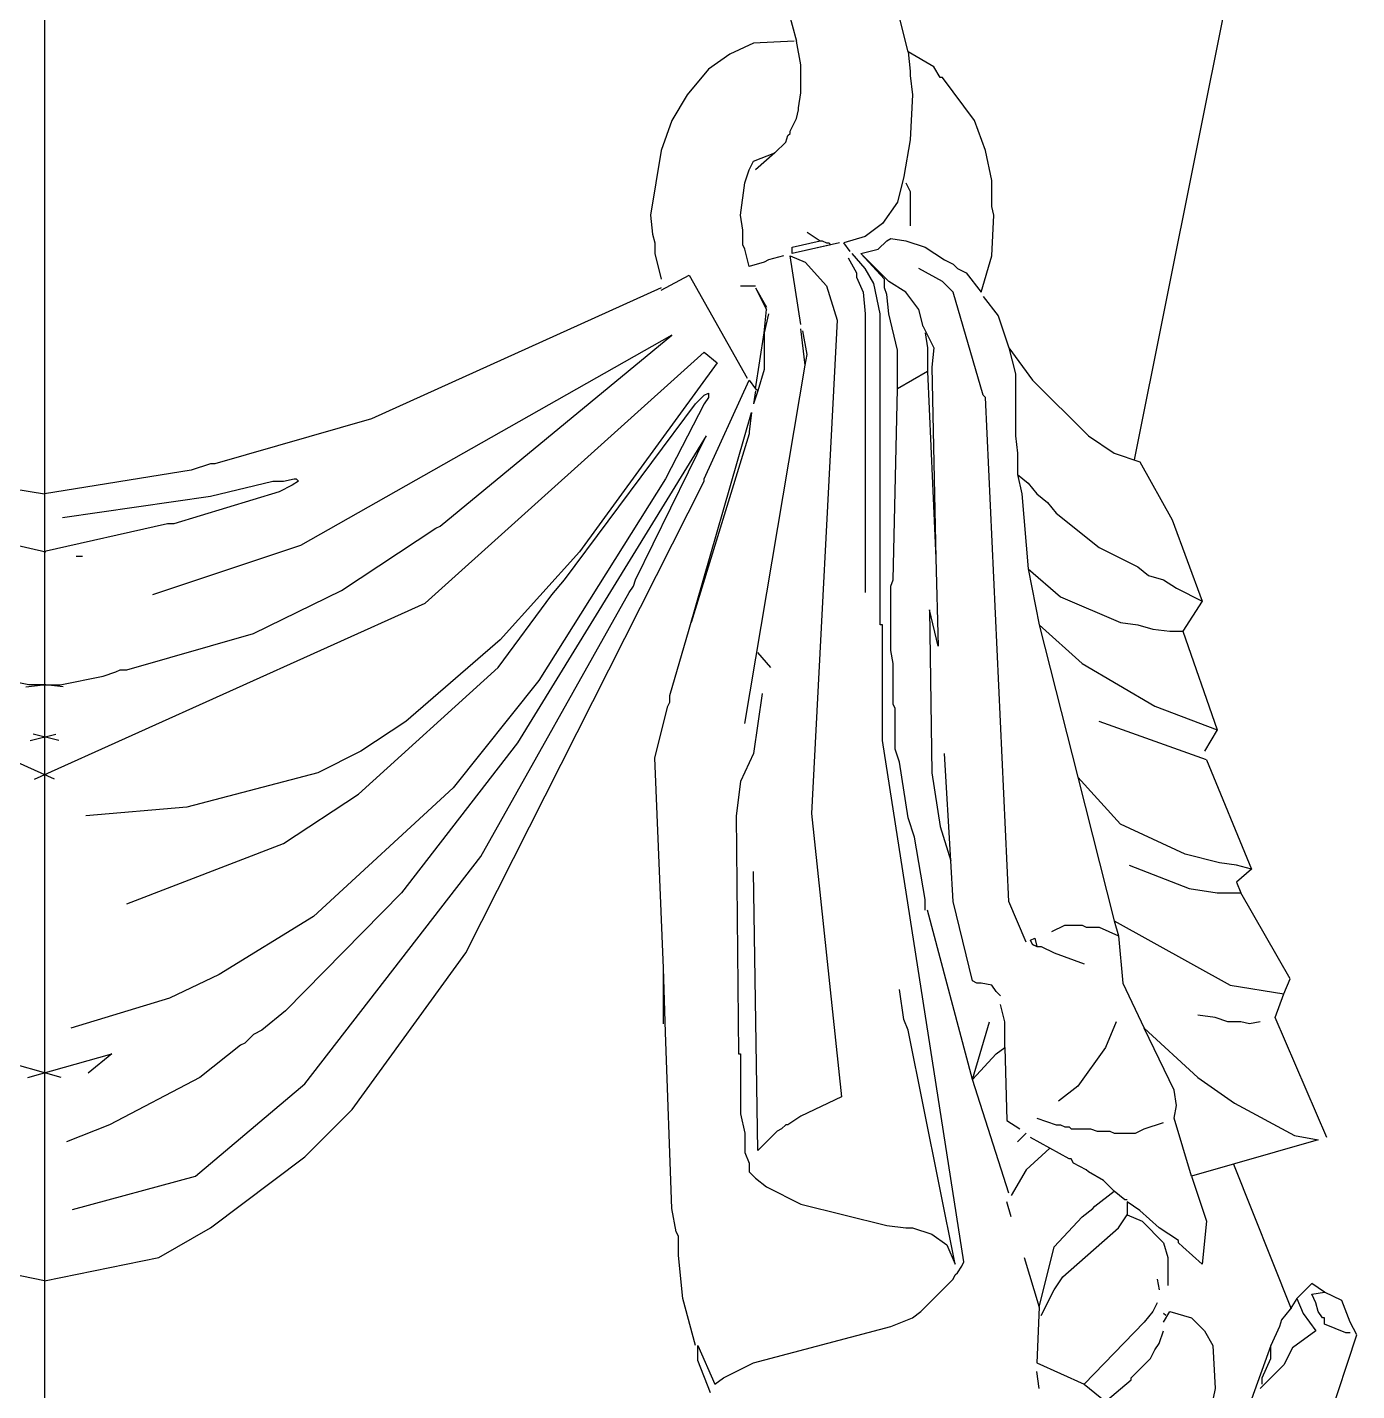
# Model space of a CAD drawing. Header units: millimetres. Extents: x 0 to 13338, y 0 to 11580.
# Drawn here: x 8175.3 to 8338.3, y 1178.4 to 1345.7 of the extents above; entities that cross this region are included whole.
import ezdxf

# ---------------------------------------------------------------- set-up
doc = ezdxf.new("R2010")
doc.units = ezdxf.units.MM
doc.linetypes.add('CENTER', pattern=[50.8, 31.75, -6.35, 6.35, -6.35])
doc.layers.add('axes', color=40, linetype='CENTER')
doc.layers.add('dwgmodels.com', color=250, linetype='Continuous')

# ---------------------------------------------------------------- blocks, each defined once
blk = doc.blocks.new('Public Light 9_side_dwgmodels.com')
at = {"color": 0}
for p, q in [((146.29, 644.81), (133.65, 581.81)), ((105.93, 631.87), (104.09, 639.24)), ((91.18, 637.13), (92.24, 633.18)), ((86.97, 632.92), (84.07, 631.6)), ((91.97, 633.18), (86.97, 632.92)), ((92.76, 630.29), (92.24, 633.18)), ((84.07, 631.6), (81.44, 629.76)), ((105.93, 631.87), (106.19, 629.5)), ((109.09, 630.02), (105.93, 631.87)), ((81.44, 629.76), (78.81, 626.6)), ((92.76, 626.86), (92.76, 630.29)), ((106.19, 629.5), (106.19, 628.97)), ((109.88, 628.71), (109.09, 630.02)), ((106.19, 628.97), (106.46, 626.6)), ((110.14, 628.71), (109.88, 628.71)), ((114.09, 623.44), (110.14, 628.71)), ((78.81, 626.6), (76.96, 623.44)), ((92.5, 625.02), (92.76, 626.86)), ((106.46, 626.6), (106.19, 621.07)), ((92.24, 623.7), (92.5, 624.76)), ((92.5, 624.76), (92.5, 625.02)), ((76.96, 623.44), (75.65, 619.75)), ((91.45, 622.12), (92.24, 623.7)), ((115.41, 619.75), (114.09, 623.44)), ((89.6, 619.49), (90.92, 620.81)), ((90.92, 620.81), (91.18, 621.6)), ((91.18, 621.6), (91.45, 621.86)), ((91.45, 621.86), (91.45, 622.12)), ((106.19, 621.07), (105.4, 616.59)), ((75.65, 619.75), (74.33, 611.85)), ((86.97, 618.44), (89.6, 619.49)), ((89.6, 619.49), (87.23, 617.38)), ((116.2, 616.07), (115.41, 619.75)), ((86.44, 617.38), (86.97, 618.44)), ((85.39, 611.85), (85.92, 615.8)), ((85.92, 615.8), (86.44, 617.38)), ((105.4, 616.59), (104.61, 613.43)), ((105.67, 615.8), (106.19, 614.75)), ((116.2, 612.91), (116.2, 616.07)), ((106.19, 614.75), (106.19, 610.54)), ((104.61, 613.43), (102.77, 610.8)), ((116.46, 611.85), (116.2, 612.91)), ((74.33, 611.85), (74.59, 609.48)), ((85.65, 610.01), (85.39, 611.85)), ((102.77, 610.8), (100.66, 609.22)), ((116.2, 606.85), (116.46, 611.85)), ((74.59, 609.48), (74.86, 608.43)), ((85.65, 608.17), (85.65, 610.01)), ((93.55, 609.75), (95.13, 608.69)), ((100.66, 609.22), (98.03, 608.43)), ((74.86, 608.43), (74.86, 607.12)), ((85.92, 607.64), (85.65, 608.17)), ((86.44, 605.54), (85.92, 607.64)), ((91.71, 607.91), (95.13, 608.69)), ((97.5, 608.43), (91.71, 607.12)), ((96.45, 608.17), (91.71, 607.12)), ((91.71, 607.12), (91.71, 607.91)), ((95.13, 608.69), (95.4, 608.69)), ((95.4, 608.69), (95.92, 608.43)), ((95.92, 608.43), (96.19, 608.43)), ((96.19, 608.43), (96.45, 608.17)), ((98.82, 607.38), (98.03, 608.43)), ((100.14, 607.12), (102.24, 607.64)), ((102.24, 607.64), (103.3, 608.69)), ((103.3, 608.69), (103.82, 608.96)), ((103.82, 608.96), (105.67, 608.69)), ((105.67, 608.69), (108.04, 607.91)), ((108.04, 607.91), (110.4, 606.33)), ((74.86, 607.12), (75.65, 603.96)), ((88.29, 606.06), (86.44, 605.54)), ((88.81, 606.33), (88.29, 606.06)), ((90.66, 606.85), (88.81, 606.33)), ((92.76, 598.43), (91.45, 606.85)), ((91.45, 606.85), (93.29, 606.06)), ((93.29, 606.06), (95.92, 603.17)), ((98.56, 606.59), (99.61, 604.75)), ((100.66, 605.27), (99.08, 607.12)), ((103.03, 603.96), (100.14, 607.12)), ((103.56, 603.69), (100.14, 607.12)), ((110.4, 606.33), (111.46, 605.8)), ((111.46, 605.8), (111.98, 605.27)), ((114.88, 602.38), (116.2, 606.85)), ((75.65, 602.64), (79.07, 604.48)), ((79.07, 604.48), (86.18, 591.84)), ((99.61, 604.75), (99.61, 604.22)), ((99.61, 604.22), (100.4, 602.38)), ((101.72, 603.43), (100.66, 605.27)), ((110.14, 603.69), (107.25, 605.27)), ((111.98, 605.27), (113.04, 604.75)), ((113.04, 604.75), (114.88, 602.38)), ((75.65, 602.9), (40.1, 586.84)), ((85.39, 603.17), (87.23, 603.17)), ((87.23, 602.9), (88.55, 600.27)), ((87.23, 602.9), (88.55, 600.53)), ((95.92, 603.17), (97.24, 598.95)), ((102.51, 599.74), (101.72, 603.43)), ((103.03, 602.9), (103.03, 603.96)), ((103.3, 602.11), (103.03, 602.9)), ((105.67, 602.38), (103.56, 603.69)), ((111.46, 602.38), (110.14, 603.69)), ((100.4, 602.38), (100.66, 599.74)), ((103.56, 599.74), (103.3, 602.11)), ((107.25, 600.27), (105.67, 602.38)), ((115.14, 589.74), (111.46, 602.38)), ((115.14, 601.85), (116.99, 599.48)), ((88.29, 597.37), (88.55, 600.27)), ((88.81, 599.74), (88.29, 597.37)), ((100.66, 599.74), (100.66, 565.51)), ((102.51, 561.56), (102.51, 599.74)), ((104.61, 595.27), (103.56, 599.74)), ((107.77, 598.16), (107.25, 600.27)), ((116.99, 599.48), (118.3, 595.53)), ((93.29, 593.42), (92.76, 597.9)), ((93.55, 594.74), (93.03, 597.64)), ((97.24, 598.95), (94.08, 538.39)), ((107.77, 598.16), (109.09, 595.53)), ((76.96, 597.11), (31.41, 571.31)), ((48.53, 573.68), (76.96, 597.11)), ((87.23, 590.53), (88.29, 597.37)), ((87.23, 590.53), (88.29, 597.37)), ((88.29, 597.37), (88.29, 592.9)), ((88.29, 597.37), (88.29, 592.9)), ((108.04, 597.37), (108.3, 595.53)), ((46.68, 564.2), (80.91, 595)), ((80.91, 595), (82.49, 593.69)), ((93.29, 593.42), (93.55, 594.74)), ((104.61, 590.53), (104.61, 595.27)), ((108.3, 595.53), (108.3, 592.63)), ((109.09, 595.53), (108.83, 593.16)), ((118.3, 595.53), (121.2, 591.58)), ((118.3, 595.53), (119.09, 592.37)), ((82.49, 593.69), (65.64, 570.52)), ((85.92, 549.45), (93.29, 593.42)), ((88.29, 592.9), (87.5, 590.26)), ((88.29, 592.9), (87.5, 590.26)), ((108.3, 592.63), (104.61, 590.53)), ((108.3, 592.63), (109.35, 569.73)), ((108.83, 593.16), (109.35, 569.73)), ((119.09, 592.37), (119.09, 584.73)), ((80.91, 579.47), (86.44, 591.58)), ((86.44, 591.58), (87.23, 590.53)), ((121.2, 591.58), (128.05, 584.73)), ((79.86, 588.68), (80.91, 589.74)), ((80.91, 589.74), (81.44, 590)), ((81.44, 589.47), (80.91, 588.68)), ((81.44, 590), (81.44, 589.47)), ((87.5, 590.26), (86.97, 588.68)), ((87.23, 590.26), (86.97, 588.68)), ((87.5, 590.26), (87.23, 590.53)), ((104.09, 567.09), (104.61, 590.53)), ((115.41, 589.47), (115.14, 589.74)), ((118.3, 527.6), (115.41, 589.47)), ((63.8, 567.09), (79.86, 588.68)), ((80.91, 588.68), (76.17, 579.47)), ((79.07, 561.04), (86.71, 587.63)), ((86.71, 587.63), (86.44, 585.26)), ((40.1, 586.84), (20.88, 581.31)), ((81.18, 584.73), (58.01, 547.08)), ((72.49, 567.09), (81.18, 584.73)), ((86.44, 585), (79.33, 561.83)), ((86.44, 585.26), (86.44, 585)), ((119.09, 584.73), (119.36, 582.63)), ((128.05, 584.73), (131.21, 582.63)), ((119.36, 582.63), (119.36, 579.99)), ((131.21, 582.63), (134.37, 581.57)), ((20.35, 581.31), (17.98, 580.52)), ((20.88, 581.31), (20.35, 581.31)), ((134.37, 581.57), (138.32, 574.46)), ((-17.98, 580.52), (0, 577.65)), ((17.98, 580.52), (0, 577.65)), ((20.35, 577.36), (27.99, 579.2)), ((27.99, 579.2), (29.31, 579.2)), ((29.31, 579.2), (30.62, 579.47)), ((31.15, 579.2), (30.36, 578.68)), ((30.62, 579.47), (30.89, 579.47)), ((30.89, 579.47), (31.15, 579.2)), ((51.69, 521.28), (80.91, 579.2)), ((76.17, 579.47), (60.64, 554.72)), ((80.91, 579.2), (80.91, 579.47)), ((119.36, 579.99), (119.88, 577.62)), ((119.36, 579.99), (120.67, 578.94)), ((2.19, 574.73), (20.35, 577.36)), ((28.78, 577.89), (15.88, 573.94)), ((30.36, 578.68), (28.78, 577.89)), ((119.88, 577.62), (120.67, 568.41)), ((120.67, 578.94), (121.73, 577.62)), ((121.73, 577.62), (123.04, 576.57)), ((123.04, 576.57), (124.1, 575.25)), ((124.1, 575.25), (129.36, 571.04)), ((138.32, 574.46), (142, 564.46)), ((-15.09, 573.94), (0.18, 570.52)), ((15.09, 573.94), (-0.18, 570.52)), ((15.88, 573.94), (15.09, 573.94)), ((36.42, 565.78), (48, 573.41)), ((48, 573.41), (48.53, 573.68)), ((31.41, 571.31), (13.24, 565.25)), ((129.36, 571.04), (134.1, 568.67)), ((3.87, 569.99), (4.66, 569.99)), ((65.64, 570.52), (55.9, 559.72)), ((109.35, 569.73), (109.61, 558.93)), ((120.67, 568.41), (121.99, 561.56)), ((120.67, 568.41), (124.62, 564.99)), ((134.1, 568.67), (135.42, 567.62)), ((135.42, 567.62), (137.26, 567.09)), ((25.62, 560.51), (36.42, 565.78)), ((62.22, 565.25), (63.8, 567.09)), ((71.7, 565.51), (72.23, 566.3)), ((72.23, 566.3), (72.49, 567.09)), ((103.82, 566.3), (104.09, 567.09)), ((103.82, 558.4), (103.82, 566.3)), ((137.26, 567.09), (138.84, 566.04)), ((138.84, 566.04), (142, 564.46)), ((1.24, 542.6), (-46.68, 564.2)), ((-1.24, 542.6), (46.68, 564.2)), ((53.53, 533.13), (71.7, 565.51)), ((55.64, 556.3), (62.22, 565.25)), ((124.62, 564.99), (132, 561.83)), ((142, 564.46), (139.63, 560.77)), ((109.61, 558.93), (108.56, 563.41)), ((108.56, 563.41), (108.83, 543.39)), ((76.7, 552.87), (79.07, 561.04)), ((102.77, 561.56), (102.51, 561.56)), ((102.77, 547.34), (102.77, 561.56)), ((121.99, 561.56), (126.73, 542.87)), ((121.99, 561.56), (127.26, 556.82)), ((132, 561.83), (134.1, 561.56)), ((134.1, 561.56), (135.95, 561.04)), ((135.95, 561.04), (138.05, 560.77)), ((138.05, 560.77), (139.63, 560.77)), ((139.63, 560.77), (143.84, 548.66)), ((10.08, 556.03), (25.62, 560.51)), ((55.9, 559.72), (44.31, 549.71)), ((89.08, 556.3), (87.5, 558.14)), ((104.09, 556.82), (103.82, 558.4)), ((7.19, 555.24), (8.77, 555.77)), ((8.77, 555.77), (9.29, 556.03)), ((9.29, 556.03), (10.08, 556.03)), ((38.52, 540.76), (55.64, 556.3)), ((104.09, 551.82), (104.09, 556.82)), ((127.26, 556.82), (136.21, 551.56)), ((-1.92, 554.19), (-7.19, 555.24)), ((-2.29, 553.93), (-0.18, 554.19)), ((0.18, 554.19), (-1.92, 554.19)), ((-0.18, 554.19), (1.92, 554.19)), ((2.29, 553.93), (0.18, 554.19)), ((1.92, 554.19), (7.19, 555.24)), ((60.64, 554.72), (50.11, 541.55)), ((76.7, 552.08), (76.7, 552.87)), ((88.02, 553.14), (86.97, 545.76)), ((74.86, 545.24), (76.44, 551.56)), ((76.44, 551.56), (76.7, 552.08)), ((104.35, 551.29), (104.09, 551.82)), ((104.35, 546.29), (104.35, 551.29)), ((136.21, 551.56), (143.84, 548.66)), ((44.31, 549.71), (38.79, 546.03)), ((142.53, 544.97), (129.36, 549.71)), ((-1.76, 547.34), (1.4, 548.13)), ((1.76, 547.34), (-1.4, 548.13)), ((112.77, 483.36), (102.77, 547.34)), ((143.84, 548.66), (142.27, 546.03)), ((38.79, 546.03), (33.52, 543.39)), ((58.01, 547.08), (43.79, 528.65)), ((86.97, 545.76), (85.39, 542.34)), ((104.88, 544.71), (104.35, 546.29)), ((111.19, 532.6), (110.4, 545.76)), ((75.91, 519.43), (74.86, 545.24)), ((105.93, 537.87), (104.88, 544.71)), ((142.53, 544.97), (148.06, 531.55)), ((33.52, 543.39), (17.46, 539.18)), ((85.39, 542.34), (84.86, 538.13)), ((108.83, 543.39), (109.88, 536.81)), ((126.73, 542.87), (131.21, 525.23)), ((132, 537.08), (126.73, 542.87)), ((29.31, 534.71), (38.52, 540.76)), ((50.11, 541.55), (32.99, 525.75)), ((17.46, 539.18), (5.08, 538.13)), ((84.86, 538.13), (85.13, 508.9)), ((94.08, 538.39), (97.77, 503.64)), ((106.72, 535.5), (105.93, 537.87)), ((108.04, 527.86), (106.72, 535.5)), ((109.88, 536.81), (111.19, 532.6)), ((139.9, 533.39), (132, 537.08)), ((10.08, 527.33), (29.31, 534.71)), ((31.94, 505.21), (53.53, 533.13)), ((111.46, 527.6), (111.19, 532.6)), ((144.11, 532.34), (139.9, 533.39)), ((146.21, 532.07), (144.11, 532.34)), ((87.5, 497.05), (86.97, 531.28)), ((133.05, 532.07), (140.42, 529.18)), ((148.06, 531.55), (146.21, 532.07)), ((148.06, 531.55), (146.21, 529.97)), ((140.42, 529.18), (143.84, 528.65)), ((146.21, 529.97), (146.74, 528.65)), ((43.79, 528.65), (29.57, 514.17)), ((108.04, 526.54), (108.04, 527.86)), ((113.83, 517.85), (111.46, 527.6)), ((120.41, 522.59), (118.3, 527.6)), ((143.84, 528.65), (146.74, 528.65)), ((152.8, 518.12), (146.74, 528.65)), ((32.99, 525.75), (21.41, 518.64)), ((113.83, 505.74), (108.3, 526.54)), ((123.57, 523.91), (125.15, 524.7)), ((125.15, 524.7), (127.26, 524.7)), ((127.26, 524.7), (127.78, 524.44)), ((127.78, 524.44), (129.36, 524.44)), ((129.36, 524.44), (131.73, 523.38)), ((131.21, 525.23), (131.73, 523.38)), ((131.21, 525.23), (145.42, 517.33)), ((120.94, 522.86), (121.46, 523.12)), ((121.2, 522.33), (120.94, 522.86)), ((121.2, 522.33), (121.73, 522.07)), ((121.73, 522.07), (121.2, 522.33)), ((121.46, 523.12), (121.73, 522.07)), ((131.73, 523.38), (132.26, 517.59)), ((37.73, 502.06), (51.69, 521.28)), ((121.73, 522.07), (122.25, 522.07)), ((122.25, 522.07), (123.83, 521.28)), ((123.83, 521.28), (127.52, 519.96)), ((76.17, 511.53), (75.91, 519.43)), ((75.91, 512.59), (75.91, 519.43)), ((21.41, 518.64), (15.35, 515.75)), ((114.35, 517.59), (113.83, 517.85)), ((114.88, 517.59), (114.35, 517.59)), ((116.2, 517.33), (114.88, 517.59)), ((116.72, 516.54), (116.2, 517.33)), ((132.26, 517.59), (134.89, 512.06)), ((145.42, 517.33), (152.01, 516.27)), ((152.01, 516.27), (152.8, 518.12)), ((15.35, 515.75), (3.24, 512.06)), ((105.4, 513.11), (104.88, 516.8)), ((117.25, 516.01), (116.72, 516.54)), ((150.95, 513.38), (152.01, 516.27)), ((29.57, 514.17), (26.67, 511.8)), ((117.78, 512.85), (117.25, 514.96)), ((105.93, 511.8), (105.4, 513.11)), ((113.83, 505.74), (115.93, 512.85)), ((117.78, 509.69), (117.78, 512.85)), ((131.47, 512.85), (130.15, 509.69)), ((138.58, 504.43), (134.89, 512.06)), ((134.89, 512.06), (141.48, 506)), ((143.58, 513.38), (141.48, 513.64)), ((145.16, 512.85), (143.58, 513.38)), ((146.74, 512.85), (145.16, 512.85)), ((147.79, 512.59), (146.74, 512.85)), ((149.11, 512.85), (147.79, 512.59)), ((157.27, 498.63), (150.95, 513.38)), ((25.62, 511.27), (24.57, 510.22)), ((26.67, 511.8), (25.62, 511.27)), ((76.96, 489.94), (76.17, 511.53)), ((111.72, 483.1), (105.93, 511.8)), ((2.03, 506), (-8.24, 508.9)), ((-2.03, 506), (8.24, 508.9)), ((8.24, 508.9), (5.35, 506.53)), ((24.04, 509.95), (19.04, 506)), ((24.57, 510.22), (24.04, 509.95)), ((85.13, 508.9), (85.39, 508.9)), ((85.39, 508.9), (85.39, 501.53)), ((113.83, 505.74), (116.72, 508.9)), ((116.72, 508.9), (117.78, 509.69)), ((117.78, 509.69), (118.04, 500.74)), ((130.15, 509.69), (126.73, 504.95)), ((19.04, 506), (7.98, 500.21)), ((118.3, 491.79), (113.83, 505.74)), ((141.48, 506), (145.95, 502.85)), ((18.51, 493.89), (31.94, 505.21)), ((126.73, 504.95), (124.36, 503.11)), ((138.84, 502.58), (138.58, 504.43)), ((31.94, 496.26), (37.73, 502.06)), ((97.77, 503.64), (92.76, 501.27)), ((138.58, 501), (138.84, 502.58)), ((145.95, 502.85), (153.32, 498.9)), ((85.39, 501.53), (85.92, 499.16)), ((92.76, 501.27), (91.18, 500.21)), ((118.04, 500.74), (119.62, 499.69)), ((121.73, 501), (124.1, 500.21)), ((134.89, 499.69), (137.26, 500.48)), ((140.69, 493.89), (138.58, 501)), ((7.98, 500.21), (2.71, 498.11)), ((85.92, 499.16), (85.92, 496.79)), ((89.87, 499.42), (87.5, 497.05)), ((90.39, 499.69), (89.87, 499.42)), ((90.92, 500.21), (90.39, 499.69)), ((91.18, 500.21), (90.92, 500.21)), ((119.36, 498.11), (120.41, 499.16)), ((124.1, 500.21), (124.62, 500.21)), ((124.62, 500.21), (125.15, 499.95)), ((125.15, 499.95), (125.68, 499.95)), ((125.68, 499.95), (125.94, 499.69)), ((125.94, 499.69), (128.31, 499.69)), ((128.31, 499.69), (129.1, 499.42)), ((129.1, 499.42), (130.68, 499.42)), ((130.68, 499.42), (131.21, 499.16)), ((131.21, 499.16), (133.84, 499.16)), ((133.84, 499.16), (134.89, 499.69)), ((153.32, 498.9), (156.22, 498.37)), ((123.31, 497.32), (120.41, 494.68)), ((123.31, 497.32), (120.94, 498.63)), ((125.68, 496), (123.31, 497.32)), ((156.22, 498.37), (140.69, 493.89)), ((20.35, 487.57), (31.94, 496.26)), ((85.92, 496.79), (86.44, 495.47)), ((86.44, 495.47), (86.44, 494.42)), ((125.94, 496), (125.68, 496)), ((126.2, 495.47), (125.94, 496)), ((127.78, 494.68), (126.2, 495.47)), ((145.84, 495.38), (152.9, 477.61)), ((3.44, 489.8), (18.51, 493.89)), ((86.44, 494.42), (87.23, 493.63)), ((120.41, 494.68), (118.57, 491.52)), ((128.05, 494.42), (127.78, 494.68)), ((129.89, 493.37), (128.05, 494.42)), ((140.69, 493.89), (142.53, 488.36)), ((87.23, 493.63), (88.55, 492.58)), ((88.55, 492.58), (92.76, 490.47)), ((128.84, 490.21), (131.21, 492.05)), ((131.21, 492.05), (129.89, 493.37)), ((132.52, 491), (131.21, 492.05)), ((92.76, 490.47), (103.3, 487.84)), ((118.57, 488.89), (118.04, 490.73)), ((132.79, 491), (132.52, 491)), ((132.79, 490.73), (132.79, 489.15)), ((134.37, 489.68), (132.79, 490.73)), ((77.49, 487.05), (76.96, 489.94)), ((123.83, 485.2), (127.26, 488.89)), ((127.26, 488.89), (128.57, 489.94)), ((128.57, 489.94), (128.84, 490.21)), ((131.73, 487.57), (132.79, 489.15)), ((132.79, 489.15), (134.63, 488.36)), ((136.74, 487.57), (134.37, 489.68)), ((14.03, 483.89), (20.35, 487.57)), ((77.75, 486.52), (77.49, 487.05)), ((103.3, 487.84), (105.67, 487.57)), ((105.67, 487.57), (106.46, 487.57)), ((106.46, 487.57), (108.83, 486.78)), ((124.89, 481.52), (131.73, 487.57)), ((134.63, 488.36), (137.26, 485.73)), ((139.11, 485.99), (136.74, 487.57)), ((142.53, 488.36), (142, 483.1)), ((77.75, 484.15), (77.75, 486.52)), ((108.83, 486.78), (110.67, 485.47)), ((110.67, 485.47), (111.72, 483.1)), ((137.26, 485.73), (137.79, 483.89)), ((139.11, 485.73), (139.11, 485.99)), ((139.63, 485.2), (139.11, 485.73)), ((0, 481.06), (-14.03, 483.89)), ((0, 481.06), (14.03, 483.89)), ((78.28, 478.88), (77.75, 484.15)), ((120.15, 483.89), (121.99, 477.83)), ((121.99, 477.83), (123.83, 485.2)), ((137.79, 483.89), (137.79, 480.46)), ((142, 483.1), (139.63, 485.2)), ((111.72, 481.78), (111.98, 482.04)), ((111.98, 482.04), (112.51, 482.83)), ((112.51, 482.83), (112.77, 483.36)), ((107.51, 477.3), (111.46, 481.25)), ((111.46, 481.25), (111.72, 481.78)), ((123.83, 479.94), (124.89, 481.52)), ((136.47, 481.25), (136.74, 479.94)), ((155.43, 480.73), (153.59, 478.88)), ((157.01, 479.67), (155.43, 480.73)), ((79.86, 473.09), (78.28, 478.88)), ((122.25, 476.78), (123.83, 479.94)), ((153.59, 478.88), (152.8, 477.57)), ((153.59, 478.88), (154.38, 477.04)), ((155.43, 479.41), (157.01, 479.67)), ((155.96, 478.36), (155.43, 479.41)), ((159.12, 478.62), (157.01, 479.67)), ((160.17, 475.99), (159.12, 478.62)), ((106.46, 476.51), (107.51, 477.3)), ((121.99, 477.83), (121.73, 470.98)), ((135.95, 477.3), (134.89, 475.99)), ((136.47, 478.36), (135.95, 477.3)), ((137.26, 475.99), (138.05, 477.3)), ((137.53, 476.78), (137.26, 477.04)), ((138.05, 477.3), (140.69, 476.51)), ((152.8, 477.57), (151.74, 476.25)), ((154.38, 477.04), (155.96, 474.93)), ((156.22, 477.3), (155.96, 478.36)), ((156.75, 476.51), (156.22, 477.3)), ((86.97, 470.98), (103.82, 475.46)), ((103.82, 475.46), (106.46, 476.51)), ((134.89, 475.99), (127.52, 468.35)), ((140.69, 476.51), (142.27, 474.93)), ((151.48, 475.46), (150.43, 473.09)), ((151.74, 476.25), (151.48, 475.46)), ((157.01, 476.51), (156.75, 476.51)), ((157.01, 475.72), (157.01, 476.51)), ((159.64, 474.67), (157.01, 475.72)), ((160.96, 474.41), (160.17, 475.99)), ((136.74, 473.35), (137.26, 474.93)), ((142.27, 474.93), (143.32, 473.09)), ((155.96, 474.93), (153.06, 472.83)), ((155.69, 458.35), (160.96, 474.41)), ((160.17, 474.67), (159.64, 474.67)), ((80.12, 471.25), (80.12, 473.09)), ((80.12, 473.09), (82.23, 468.35)), ((135.68, 471.51), (136.21, 472.56)), ((136.21, 472.56), (136.74, 473.35)), ((143.32, 473.09), (143.58, 467.83)), ((150.43, 473.09), (148.06, 466.51)), ((150.43, 471.51), (150.43, 473.09)), ((153.06, 472.83), (152.01, 470.72)), ((81.7, 467.3), (80.12, 471.25)), ((83.28, 469.14), (86.97, 470.98)), ((121.73, 470.98), (127.52, 468.35)), ((133.31, 469.14), (135.68, 471.51)), ((152.01, 470.72), (149.11, 467.83)), ((149.37, 469.14), (150.43, 471.51)), ((82.23, 468.35), (83.28, 469.14)), ((121.99, 467.83), (121.73, 469.93)), ((130.15, 466.25), (133.31, 468.88)), ((133.31, 468.88), (133.31, 469.14)), ((149.37, 468.35), (149.37, 469.14)), ((127.52, 468.35), (130.15, 466.25)), ((143.58, 467.83), (142.53, 462.56))]:
    blk.add_line(p, q, dxfattribs=at)
at = {"layer": 'axes', "ltscale": 0.1}
blk.add_line((0, 4989.03), (0, -116.87), dxfattribs=at)

msp = doc.modelspace()

# ---------------------------------------------------------------- linework, layer by layer
at = {"layer": 'dwgmodels.com', "ltscale": 0.1}
msp.add_line((8177.38, 5579.54), (8177.38, 473.65), dxfattribs=at)

# ---------------------------------------------------------------- block references
at = {"layer": 'dwgmodels.com'}
msp.add_blockref('Public Light 9_side_dwgmodels.com', (8177.38, 710.8), dxfattribs=at)

doc.saveas('drawing.dxf')
